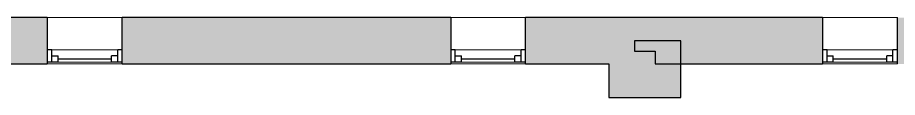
# Model space of a CAD drawing. Header units: inches. Extents: x -529 to 1015, y -2066 to -1239.
# Drawn here: x -45.9 to 201.1, y -1929.9 to -1907.5 of the extents above; entities that cross this region are included whole.
import ezdxf

# ---------------------------------------------------------------- set-up
doc = ezdxf.new("R2010")
doc.units = ezdxf.units.IN
doc.header["$MEASUREMENT"] = 0
for name, color, linetype, lineweight in [('A-GLAZ', 151, 'Continuous', 18), ('A-WALL', 113, 'Continuous', 18), ('A-WALL-PATT', 111, 'Continuous', 18)]:
    doc.layers.add(name, color=color, linetype=linetype, lineweight=lineweight)

# ---------------------------------------------------------------- blocks, each defined once
blk = doc.blocks.new('Window-Double-Hung - 21_ x 56_-5129093-FIRST FLOOR - DEMOLITION')
at = {"layer": 'A-GLAZ', "color": 8, "lineweight": 30}
for p, q in [((-10.5, 6.5), (-10.5, -6.5)), ((-10.5, 6), (-7.5, 6)), ((-9.25, 6), (-9.25, 2.5)), ((-7.5, 6), (-7.5, 4.25)), ((-7.5, 5.125), (7.5, 5.125)), ((7.5, 6), (10.5, 6)), ((7.5, 6), (7.5, 4.25)), ((9.25, 6), (9.25, 2.5)), ((10.5, -6.5), (10.5, 6.5)), ((-10.5, 2.5), (-9.25, 2.5)), ((-9.25, 4.25), (-7.5, 4.25)), ((9.25, 4.25), (7.5, 4.25)), ((9.25, 2.5), (10.5, 2.5))]:
    blk.add_line(p, q, dxfattribs=at)
at = {"layer": 'A-GLAZ'}
for p, q in [((10.5, 6.5), (-10.5, 6.5)), ((-10.5, -6.5), (10.5, -6.5))]:
    blk.add_line(p, q, dxfattribs=at)
at = {"layer": 'A-GLAZ', "lineweight": 9}
for p, q in [((-7.5, 6), (7.5, 6)), ((-9.25, 2.5), (9.25, 2.5))]:
    blk.add_line(p, q, dxfattribs=at)

msp = doc.modelspace()

# ---------------------------------------------------------------- hatches: boundary and pattern name
at = {"layer": 'A-WALL-PATT', "lineweight": 9}
h = msp.add_hatch(color=7, dxfattribs=at)
h.paths.add_polyline_path([(335.08, -1920.52), (335.08, -1914.91), (351.7, -1914.91), (351.7, -1907.52), (201.05, -1907.52), (201.05, -1920.52), (242.9, -1920.52)], flags=0)
h.paths.add_polyline_path([(133.05, -1920.52), (180.05, -1920.52), (180.05, -1907.52), (96.69, -1907.52), (96.69, -1920.52), (120.05, -1920.52)], flags=0)
h.paths.add_polyline_path([(75.69, -1920.52), (75.69, -1907.52), (-16.56, -1907.52), (-16.56, -1920.52), (30.58, -1920.52)], flags=0)
h.paths.add_polyline_path([(-37.56, -1920.52), (-37.56, -1907.52), (-235.08, -1907.52), (-235.08, -1920.52), (-73.81, -1920.52), (-73.81, -1916.91), (-64.92, -1916.91), (-64.92, -1920.52)], flags=0)
h.paths.add_polyline_path([(-261.08, -1920.52), (-261.08, -1907.52), (-273.58, -1907.52), (-273.58, -1920.52)], flags=0)
for points in [[(140.26, -1916.91), (140.26, -1914.02), (127.26, -1914.02), (127.26, -1916.91), (133.05, -1916.91)], [(140.26, -1929.91), (140.26, -1916.91), (133.05, -1916.91), (133.05, -1929.91)], [(133.05, -1929.91), (133.05, -1920.52), (120.05, -1920.52), (120.05, -1929.91)]]:
    msp.add_hatch(color=7, dxfattribs=at).paths.add_polyline_path(points, flags=0)

# ---------------------------------------------------------------- linework, layer by layer
at = {"layer": 'A-WALL', "color": 8, "lineweight": 30}
for p, q in [((-37.56, -1907.52), (-102.68, -1907.52)), ((75.69, -1907.52), (-16.56, -1907.52)), ((180.05, -1907.52), (96.69, -1907.52)), ((140.26, -1914.02), (127.26, -1914.02)), ((127.26, -1914.02), (127.26, -1916.91)), ((140.26, -1929.91), (140.26, -1914.02)), ((127.26, -1916.91), (133.05, -1916.91)), ((133.05, -1916.91), (133.05, -1920.52)), ((-64.92, -1920.52), (-37.56, -1920.52)), ((-16.56, -1920.52), (75.69, -1920.52)), ((96.69, -1920.52), (120.05, -1920.52)), ((120.05, -1920.52), (120.05, -1929.91)), ((133.05, -1920.52), (180.05, -1920.52)), ((120.05, -1929.91), (140.26, -1929.91))]:
    msp.add_line(p, q, dxfattribs=at)

# ---------------------------------------------------------------- block references
at = {"layer": 'A-GLAZ', "rotation": 180}
for p in [(-27.06, -1914.02), (86.19, -1914.02), (190.55, -1914.02)]:
    msp.add_blockref('Window-Double-Hung - 21_ x 56_-5129093-FIRST FLOOR - DEMOLITION', p, dxfattribs=at)

doc.saveas('drawing.dxf')
